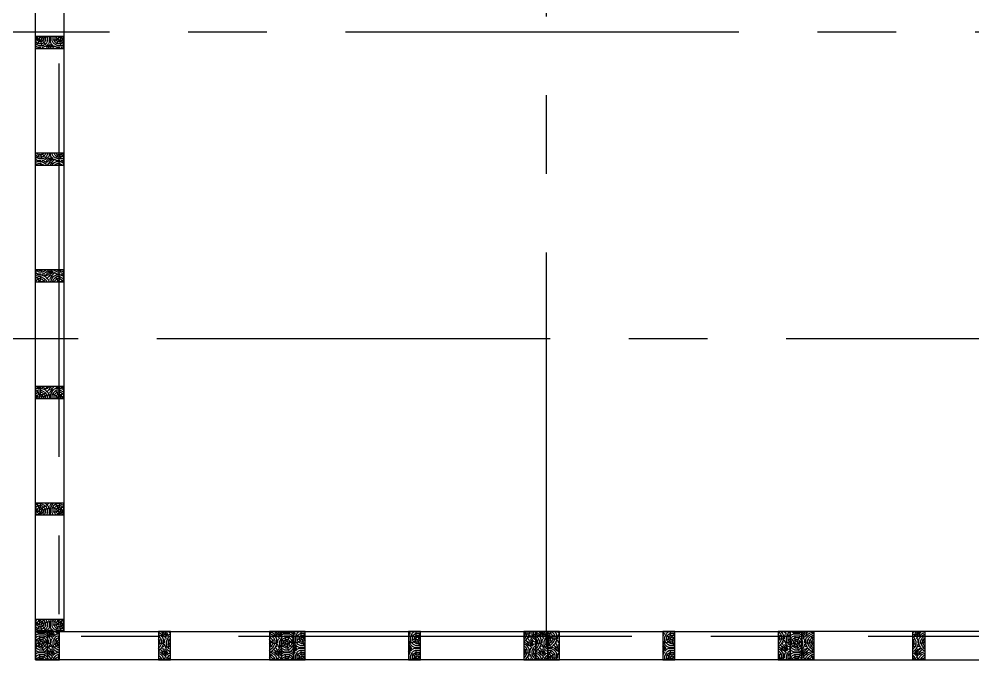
# Model space of a CAD drawing. Header units: millimetres. Extents: x 9607.2 to 9622, y 2418.8 to 2429.8.
# Drawn here: x 9609.381 to 9612.411, y 2421.033 to 2423.134 of the extents above; entities that cross this region are included whole.
import ezdxf

# ---------------------------------------------------------------- set-up
doc = ezdxf.new("R2010")
doc.units = ezdxf.units.MM
doc.linetypes.add('CENTER', pattern=[2, 1.25, -0.25, 0.25, -0.25])
doc.layers.add('EJES', color=2, linetype='CENTER')
doc.layers.add('PANELES PARED', color=2, linetype='Continuous')
pattern_1 = [(0, (-22.00928, -3.70619), (0.06, 0.06), [0.018, -0.042]), (0, (-22.00928, -3.70319), (0.06, 0.06), [0.018, -0.042]), (0, (-22.00628, -3.69719), (0.06, 0.06), [0.012, -0.048]), (0, (-22.00328, -3.69119), (0.06, 0.06), [0.009, -0.051]), (0, (-22.00328, -3.68519), (0.06, 0.06), [0.006, -0.054]), (0, (-22.01828, -3.67919), (0.06, 0.06), [0.003, -0.015, 0.003, -0.039]), (0, (-22.00928, -3.67619), (0.06, 0.06), [0.003, -0.024, 0.009, -0.024]), (0, (-21.99728, -3.67319), (0.06, 0.06), [0.003, -0.003, 0.003, -0.051]), (0, (-22.00028, -3.67019), (0.06, 0.06), [0.003, -0.057]), (0, (-22.00328, -3.66419), (0.06, 0.06), [0.009, -0.051]), (0, (-22.00328, -3.65819), (0.06, 0.06), [0.012, -0.048]), (0, (-22.00628, -3.65219), (0.06, 0.06), [0.015, -0.018, 0.003, -0.024]), (90, (-22.03028, -3.68819), (-0.06, 0.06), [0.003, -0.006, 0.015, -0.036]), (90, (-22.02728, -3.68219), (-0.06, 0.06), [0.003, -0.003, 0.009, -0.045]), (90, (-22.02428, -3.65819), (-0.06, 0.06), [0.006, -0.054]), (90, (-22.02128, -3.68219), (-0.06, 0.06), [0.012, -0.018, 0.003, -0.027]), (90, (-22.01828, -3.64919), (-0.06, 0.06), [0.003, -0.057]), (90, (-22.01528, -3.67919), (-0.06, 0.06), [0.009, -0.051]), (90, (-22.00928, -3.67619), (-0.06, 0.06), [0.006, -0.054]), (90, (-22.00328, -3.67619), (-0.06, 0.06), [0.003, -0.009, 0.009, -0.039]), (90, (-22.00028, -3.67319), (-0.06, 0.06), [0.003, -0.057]), (90, (-21.99728, -3.68519), (-0.06, 0.06), [0.0084, -0.0516]), (90, (-21.99428, -3.69719), (-0.06, 0.06), [0.006, -0.054]), (90, (-21.98828, -3.67319), (-0.06, 0.06), [0.003, -0.057]), (90, (-21.98228, -3.67619), (-0.06, 0.06), [0.009, -0.051]), (90, (-21.97628, -3.67619), (-0.06, 0.06), [0.009, -0.051]), (45, (-21.98528, -3.70019), (7e-18, 0.06), [0.0042426, -0.0042426, 0.0042426, -0.07212501372]), (45, (-21.99728, -3.68519), (7e-18, 0.06), [0.0084852, -0.07636761372]), (45, (-22.02128, -3.65519), (7e-18, 0.06), [0.0084852, -0.07636761372]), (45, (-22.00928, -3.67019), (7e-18, 0.06), [0.0084852, -0.07636761372]), (45, (-22.00628, -3.68219), (7e-18, 0.06), [0.0084852, -0.07636761372]), (45, (-21.98828, -3.69419), (7e-18, 0.06), [0.0084852, -0.07636761372]), (45, (-21.99428, -3.69119), (7e-18, 0.06), [0.01272792, -0.07212489372]), (45, (-22.01228, -3.66419), (7e-18, 0.06), [0.0042426, -0.08061021372]), (45, (-22.01528, -3.65819), (7e-18, 0.06), [0.0042426, -0.08061021372]), (45, (-21.99128, -3.65819), (7e-18, 0.06), [0.0042426, -0.08061021372]), (45, (-22.01528, -3.68819), (7e-18, 0.06), [0.0042426, -0.08061021372]), (45, (-21.98228, -3.66719), (7e-18, 0.06), [0.0042426, -0.08061021372]), (45, (-22.00328, -3.67319), (7e-18, 0.06), [0.0042426, -0.08061021372]), (45, (-21.99728, -3.66719), (7e-18, 0.06), [0.0042426, -0.08061021372]), (135, (-22.00028, -3.67919), (-0.06, 7e-18), [0.0042426, -0.0042426, 0.01272792, -0.06363969372]), (135, (-21.99128, -3.67919), (-0.06, 7e-18), [0.0042426, -0.08061021372]), (135, (-21.99128, -3.70019), (-0.06, 7e-18), [0.0042426, -0.08061021372]), (135, (-22.00328, -3.68519), (-0.06, 7e-18), [0.0042426, -0.08061021372]), (135, (-21.99428, -3.67319), (-0.06, 7e-18), [0.0042426, -0.08061021372]), (135, (-22.00928, -3.68819), (-0.06, 7e-18), [0.0042426, -0.08061021372]), (135, (-21.98528, -3.68819), (-0.06, 7e-18), [0.0042426, -0.08061021372]), (135, (-22.02728, -3.70619), (-0.06, 7e-18), [0.0042426, -0.08061021372]), (135, (-22.02428, -3.70319), (-0.06, 7e-18), [0.0084852, -0.07636761372]), (135, (-22.02128, -3.70019), (-0.06, 7e-18), [0.0084852, -0.07636761372]), (135, (-22.01528, -3.70019), (-0.06, 7e-18), [0.0084852, -0.07636761372]), (135, (-22.01228, -3.69419), (-0.06, 7e-18), [0.0084852, -0.07636761372]), (135, (-21.98828, -3.67019), (-0.06, 7e-18), [0.0084852, -0.07636761372]), (135, (-21.97628, -3.70019), (-0.06, 7e-18), [0.0084852, -0.07636761372]), (135, (-21.97328, -3.65219), (-0.06, 7e-18), [0.0084852, -0.07636761372]), (135, (-21.97328, -3.65819), (-0.06, 7e-18), [0.0084852, -0.07636761372]), (135, (-21.97928, -3.66119), (-0.06, 7e-18), [0.0084852, -0.07636761372]), (135, (-22.02128, -3.66119), (-0.06, 7e-18), [0.01272792, -0.07212489372]), (135, (-21.98228, -3.66719), (-0.06, 7e-18), [0.01272792, -0.07212489372]), (26.5650512, (-22.015278, -3.649188), (0.06, 2.4e-11), [0.006708, -0.12745607862]), (26.5650512, (-22.015278, -3.679188), (0.06, 2.4e-11), [0.006708, -0.12745607862]), (26.5650512, (-22.009278, -3.661188), (0.06, 2.4e-11), [0.006708, -0.12745607862]), (26.5650512, (-21.991278, -3.703188), (0.06, 2.4e-11), [0.006708, -0.12745607862]), (26.5650512, (-21.994278, -3.697188), (0.06, 2.4e-11), [0.006708, -0.12745607862]), (26.5650512, (-22.012278, -3.685188), (0.06, 2.4e-11), [0.006708, -0.12745607862]), (26.5650512, (-22.012278, -3.655188), (0.06, 2.4e-11), [0.006708, -0.12745607862]), (26.5650512, (-21.994278, -3.673188), (0.06, 2.4e-11), [0.013416, -0.12074807862]), (63.43494882, (-21.994278, -3.664188), (3e-12, 0.06), [0.006708, -0.12745607862]), (63.43494882, (-21.985278, -3.682188), (3e-12, 0.06), [0.006708, -0.12745607862]), (63.43494882, (-22.015278, -3.670188), (3e-12, 0.06), [0.006708, -0.12745607862]), (63.43494882, (-22.027278, -3.667188), (3e-12, 0.06), [0.006708, -0.12745607862]), (63.43494882, (-21.991278, -3.679188), (3e-12, 0.06), [0.006708, -0.12745607862]), (63.43494882, (-21.997278, -3.679188), (3e-12, 0.06), [0.006708, -0.12745607862]), (63.43494882, (-22.021278, -3.670188), (3e-12, 0.06), [0.013416, -0.12074807862]), (63.43494882, (-21.976278, -3.691188), (3e-12, 0.06), [0.013416, -0.12074807862]), (63.43494882, (-21.982278, -3.688188), (3e-12, 0.06), [0.013416, -0.12074807862]), (116.5650512, (-22.030278, -3.697188), (-2.4e-11, 0.06), [0.006708, -0.12745607862]), (116.5650512, (-22.030278, -3.664188), (-2.4e-11, 0.06), [0.006708, -0.12745607862]), (116.5650512, (-22.018278, -3.706188), (-2.4e-11, 0.06), [0.006708, -0.12745607862]), (116.5650512, (-22.024278, -3.652188), (-2.4e-11, 0.06), [0.006708, -0.12745607862]), (116.5650512, (-22.018278, -3.688188), (-2.4e-11, 0.06), [0.006708, -0.12745607862]), (116.5650512, (-22.006278, -3.682188), (-2.4e-11, 0.06), [0.006708, -0.12745607862]), (116.5650512, (-22.000278, -3.670188), (-2.4e-11, 0.06), [0.006708, -0.12745607862]), (116.5650512, (-22.027278, -3.694188), (1.927e-08, 0.06000000965), [0.006708, -0.12745607862]), (116.5650512, (-22.012278, -3.685188), (-2.4e-11, 0.06), [0.006708, -0.12745607862]), (116.5650512, (-21.994278, -3.691188), (-2.4e-11, 0.06), [0.006708, -0.12745607862]), (116.5650512, (-21.988278, -3.685188), (-2.4e-11, 0.06), [0.006708, -0.12745607862]), (116.5650512, (-21.976278, -3.667188), (-2.4e-11, 0.06), [0.006708, -0.12745607862]), (116.5650512, (-22.021278, -3.649188), (-2.4e-11, 0.06), [0.006708, -0.12745607862]), (116.5650512, (-22.030278, -3.652188), (-2.4e-11, 0.06), [0.013416, -0.12074807862]), (116.5650512, (-22.021278, -3.694188), (-2.4e-11, 0.06), [0.013416, -0.12074807862]), (153.43494882, (-22.030278, -3.703188), (-0.06, 3e-12), [0.006708, -0.12745607862]), (153.43494882, (-21.979278, -3.706188), (-0.06, 3e-12), [0.006708, -0.12745607862]), (153.43494882, (-21.982278, -3.676188), (-0.06, 3e-12), [0.006708, -0.12745607862]), (153.43494882, (-22.006278, -3.697188), (-0.06, 3e-12), [0.006708, -0.12745607862]), (153.43494882, (-22.009278, -3.703188), (-0.06, 3e-12), [0.006708, -0.12745607862]), (153.43494882, (-22.003278, -3.691188), (-0.06, 3e-12), [0.006708, -0.12745607862]), (153.43494882, (-21.985278, -3.655188), (-0.06, 3e-12), [0.006708, -0.12745607862]), (153.43494882, (-21.979278, -3.652188), (-0.06, 3e-12), [0.013416, -0.12074807862])]

# ---------------------------------------------------------------- blocks, each defined once
blk = doc.blocks.new('PZ01')
at = {"layer": 'PANELES PARED'}
h = blk.add_hatch(dxfattribs=at)
h.set_pattern_fill('LOGEND', color=250, scale=0.06, pattern_type=2)
h.set_pattern_definition([(0, (0.021, 0), (0.06, 0.06), [0.018, -0.042]), (0, (0.021, 0.003), (0.06, 0.06), [0.018, -0.042]), (0, (0.024, 0.009), (0.06, 0.06), [0.012, -0.048]), (0, (0.027, 0.015), (0.06, 0.06), [0.009, -0.051]), (0, (0.027, 0.021), (0.06, 0.06), [0.006, -0.054]), (0, (0.012, 0.027), (0.06, 0.06), [0.003, -0.015, 0.003, -0.039]), (0, (0.021, 0.03), (0.06, 0.06), [0.003, -0.024, 0.009, -0.024]), (0, (0.033, 0.033), (0.06, 0.06), [0.003, -0.003, 0.003, -0.051]), (0, (0.03, 0.036), (0.06, 0.06), [0.003, -0.057]), (0, (0.027, 0.042), (0.06, 0.06), [0.009, -0.051]), (0, (0.027, 0.048), (0.06, 0.06), [0.012, -0.048]), (0, (0.024, 0.054), (0.06, 0.06), [0.015, -0.018, 0.003, -0.024]), (90, (0, 0.018), (-0.06, 0.06), [0.003, -0.006, 0.015, -0.036]), (90, (0.003, 0.024), (-0.06, 0.06), [0.003, -0.003, 0.009, -0.045]), (90, (0.006, 0.048), (-0.06, 0.06), [0.006, -0.054]), (90, (0.009, 0.024), (-0.06, 0.06), [0.012, -0.018, 0.003, -0.027]), (90, (0.012, 0.057), (-0.06, 0.06), [0.003, -0.057]), (90, (0.015, 0.027), (-0.06, 0.06), [0.009, -0.051]), (90, (0.021, 0.03), (-0.06, 0.06), [0.006, -0.054]), (90, (0.027, 0.03), (-0.06, 0.06), [0.003, -0.009, 0.009, -0.039]), (90, (0.03, 0.033), (-0.06, 0.06), [0.003, -0.057]), (90, (0.033, 0.021), (-0.06, 0.06), [0.0084, -0.0516]), (90, (0.036, 0.009), (-0.06, 0.06), [0.006, -0.054]), (90, (0.042, 0.033), (-0.06, 0.06), [0.003, -0.057]), (90, (0.048, 0.03), (-0.06, 0.06), [0.009, -0.051]), (90, (0.054, 0.03), (-0.06, 0.06), [0.009, -0.051]), (45, (0.045, 0.006), (7e-18, 0.06), [0.0042426, -0.0042426, 0.0042426, -0.07212501372]), (45, (0.033, 0.021), (7e-18, 0.06), [0.0084852, -0.0763676137]), (45, (0.009, 0.051), (7e-18, 0.06), [0.0084852, -0.0763676137]), (45, (0.021, 0.036), (7e-18, 0.06), [0.0084852, -0.0763676137]), (45, (0.024, 0.024), (7e-18, 0.06), [0.0084852, -0.0763676137]), (45, (0.042, 0.012), (7e-18, 0.06), [0.0084852, -0.0763676137]), (45, (0.036, 0.015), (7e-18, 0.06), [0.01272792, -0.0721248937]), (45, (0.018, 0.042), (7e-18, 0.06), [0.0042426, -0.0806102137]), (45, (0.015, 0.048), (7e-18, 0.06), [0.0042426, -0.0806102137]), (45, (0.039, 0.048), (7e-18, 0.06), [0.0042426, -0.0806102137]), (45, (0.015, 0.018), (7e-18, 0.06), [0.0042426, -0.0806102137]), (45, (0.048, 0.039), (7e-18, 0.06), [0.0042426, -0.0806102137]), (45, (0.027, 0.033), (7e-18, 0.06), [0.0042426, -0.0806102137]), (45, (0.033, 0.039), (7e-18, 0.06), [0.0042426, -0.0806102137]), (135, (0.03, 0.027), (-0.06, 7e-18), [0.0042426, -0.0042426, 0.01272792, -0.06363969372]), (135, (0.039, 0.027), (-0.06, 7e-18), [0.0042426, -0.0806102137]), (135, (0.039, 0.006), (-0.06, 7e-18), [0.0042426, -0.0806102137]), (135, (0.027, 0.021), (-0.06, 7e-18), [0.0042426, -0.0806102137]), (135, (0.036, 0.033), (-0.06, 7e-18), [0.0042426, -0.0806102137]), (135, (0.021, 0.018), (-0.06, 7e-18), [0.0042426, -0.0806102137]), (135, (0.045, 0.018), (-0.06, 7e-18), [0.0042426, -0.0806102137]), (135, (0.003, 0), (-0.06, 7e-18), [0.0042426, -0.0806102137]), (135, (0.006, 0.003), (-0.06, 7e-18), [0.0084852, -0.0763676137]), (135, (0.009, 0.006), (-0.06, 7e-18), [0.0084852, -0.0763676137]), (135, (0.015, 0.006), (-0.06, 7e-18), [0.0084852, -0.0763676137]), (135, (0.018, 0.012), (-0.06, 7e-18), [0.0084852, -0.0763676137]), (135, (0.042, 0.036), (-0.06, 7e-18), [0.0084852, -0.0763676137]), (135, (0.054, 0.006), (-0.06, 7e-18), [0.0084852, -0.0763676137]), (135, (0.057, 0.054), (-0.06, 7e-18), [0.0084852, -0.0763676137]), (135, (0.057, 0.048), (-0.06, 7e-18), [0.0084852, -0.0763676137]), (135, (0.051, 0.045), (-0.06, 7e-18), [0.0084852, -0.0763676137]), (135, (0.009, 0.045), (-0.06, 7e-18), [0.01272792, -0.0721248937]), (135, (0.048, 0.039), (-0.06, 7e-18), [0.01272792, -0.0721248937]), (26.5650512, (0.015, 0.057), (0.06, 2e-11), [0.006708, -0.1274560786]), (26.5650512, (0.015, 0.027), (0.06, 2e-11), [0.006708, -0.1274560786]), (26.5650512, (0.021, 0.045), (0.06, 2e-11), [0.006708, -0.1274560786]), (26.5650512, (0.039, 0.003), (0.06, 2e-11), [0.006708, -0.1274560786]), (26.5650512, (0.036, 0.009), (0.06, 2e-11), [0.006708, -0.1274560786]), (26.5650512, (0.018, 0.021), (0.06, 2e-11), [0.006708, -0.1274560786]), (26.5650512, (0.018, 0.051), (0.06, 2e-11), [0.006708, -0.1274560786]), (26.5650512, (0.036, 0.033), (0.06, 2e-11), [0.013416, -0.1207480786]), (63.4349488, (0.036, 0.042), (3e-12, 0.06), [0.006708, -0.1274560786]), (63.4349488, (0.045, 0.024), (3e-12, 0.06), [0.006708, -0.1274560786]), (63.4349488, (0.015, 0.036), (3e-12, 0.06), [0.006708, -0.1274560786]), (63.4349488, (0.003, 0.039), (3e-12, 0.06), [0.006708, -0.1274560786]), (63.4349488, (0.039, 0.027), (3e-12, 0.06), [0.006708, -0.1274560786]), (63.4349488, (0.033, 0.027), (3e-12, 0.06), [0.006708, -0.1274560786]), (63.4349488, (0.009, 0.036), (3e-12, 0.06), [0.013416, -0.1207480786]), (63.4349488, (0.054, 0.015), (3e-12, 0.06), [0.013416, -0.1207480786]), (63.4349488, (0.048, 0.018), (3e-12, 0.06), [0.013416, -0.1207480786]), (116.5650512, (0, 0.009), (-2e-11, 0.06), [0.006708, -0.1274560786]), (116.5650512, (0, 0.042), (-2e-11, 0.06), [0.006708, -0.1274560786]), (116.5650512, (0.012, 0), (-2e-11, 0.06), [0.006708, -0.1274560786]), (116.5650512, (0.006, 0.054), (-2e-11, 0.06), [0.006708, -0.1274560786]), (116.5650512, (0.012, 0.018), (-2e-11, 0.06), [0.006708, -0.1274560786]), (116.5650512, (0.024, 0.024), (-2e-11, 0.06), [0.006708, -0.1274560786]), (116.5650512, (0.03, 0.036), (-2e-11, 0.06), [0.006708, -0.1274560786]), (116.5650512, (0.003, 0.012), (1.927e-08, 0.06000000965), [0.006708, -0.1274560786]), (116.5650512, (0.018, 0.021), (-2e-11, 0.06), [0.006708, -0.1274560786]), (116.5650512, (0.036, 0.015), (-2e-11, 0.06), [0.006708, -0.1274560786]), (116.5650512, (0.042, 0.021), (-2e-11, 0.06), [0.006708, -0.1274560786]), (116.5650512, (0.054, 0.039), (-2e-11, 0.06), [0.006708, -0.1274560786]), (116.5650512, (0.009, 0.057), (-2e-11, 0.06), [0.006708, -0.1274560786]), (116.5650512, (0, 0.054), (-2e-11, 0.06), [0.013416, -0.1207480786]), (116.5650512, (0.009, 0.012), (-2e-11, 0.06), [0.013416, -0.1207480786]), (153.4349488, (0, 0.003), (-0.06, 3e-12), [0.006708, -0.1274560786]), (153.4349488, (0.051, 0), (-0.06, 3e-12), [0.006708, -0.1274560786]), (153.4349488, (0.048, 0.03), (-0.06, 3e-12), [0.006708, -0.1274560786]), (153.4349488, (0.024, 0.009), (-0.06, 3e-12), [0.006708, -0.1274560786]), (153.4349488, (0.021, 0.003), (-0.06, 3e-12), [0.006708, -0.1274560786]), (153.4349488, (0.027, 0.015), (-0.06, 3e-12), [0.006708, -0.1274560786]), (153.4349488, (0.045, 0.051), (-0.06, 3e-12), [0.006708, -0.1274560786]), (153.4349488, (0.051, 0.054), (-0.06, 3e-12), [0.013416, -0.1207480786])])
h.paths.add_polyline_path([(6623.2407, 1234.1174), (6623.2027, 1234.1174), (6623.2027, 1234.0274), (6623.2407, 1234.0274)])
blk.add_lwpolyline([(6623.2027, 1234.0274), (6623.2407, 1234.0274), (6623.2407, 1234.1174), (6623.2027, 1234.1174)], close=True, dxfattribs=at)
blk = doc.blocks.new('PL03')
at = {"layer": 'PANELES PARED'}
blk.add_lwpolyline([(9609.4331, 2423.449), (9609.5231, 2423.449), (9609.5231, 2421.187), (9609.4331, 2421.187)], close=True, dxfattribs=at)
at = {"layer": 'PANELES PARED', "rotation": 90}
for p in [(10843.5505, -4199.7917), (10843.5505, -4200.1624), (10843.5505, -4200.5331), (10843.5505, -4200.9037), (10843.5505, -4201.2744), (10843.5505, -4201.6451), (10843.5505, -4202.0157)]:
    blk.add_blockref('PZ01', p, dxfattribs=at)
blk = doc.blocks.new('PL04')
at = {"layer": 'PANELES PARED'}
blk.add_lwpolyline([(9609.4331, 2421.187), (9610.2142, 2421.187), (9610.2142, 2421.097), (9609.4331, 2421.097)], close=True, dxfattribs=at)
for p in [(2986.2304, 1187.0695), (2986.2684, 1187.0695), (2986.6209, 1187.0695), (2986.9735, 1187.0695)]:
    blk.add_blockref('PZ01', p, dxfattribs=at)
blk = doc.blocks.new('PL05')
at = {"layer": 'PANELES PARED'}
h = blk.add_hatch(dxfattribs=at)
h.set_pattern_fill('LOGEND', color=250, scale=0.06, pattern_type=2)
h.set_pattern_definition(pattern_1)
h.paths.add_polyline_path([(9610.2902, 2421.187), (9610.2522, 2421.187), (9610.2522, 2421.097), (9610.2902, 2421.097)])
h = blk.add_hatch(dxfattribs=at)
h.set_pattern_fill('LOGEND', color=250, scale=0.06, pattern_type=2)
h.set_pattern_definition([(0, (-21.64328, -3.70619), (0.06, 0.06), [0.018, -0.042]), (0, (-21.64328, -3.70319), (0.06, 0.06), [0.018, -0.042]), (0, (-21.64028, -3.69719), (0.06, 0.06), [0.012, -0.048]), (0, (-21.63728, -3.69119), (0.06, 0.06), [0.009, -0.051]), (0, (-21.63728, -3.68519), (0.06, 0.06), [0.006, -0.054]), (0, (-21.65228, -3.67919), (0.06, 0.06), [0.003, -0.015, 0.003, -0.039]), (0, (-21.64328, -3.67619), (0.06, 0.06), [0.003, -0.024, 0.009, -0.024]), (0, (-21.63128, -3.67319), (0.06, 0.06), [0.003, -0.003, 0.003, -0.051]), (0, (-21.63428, -3.67019), (0.06, 0.06), [0.003, -0.057]), (0, (-21.63728, -3.66419), (0.06, 0.06), [0.009, -0.051]), (0, (-21.63728, -3.65819), (0.06, 0.06), [0.012, -0.048]), (0, (-21.64028, -3.65219), (0.06, 0.06), [0.015, -0.018, 0.003, -0.024]), (90, (-21.66428, -3.68819), (-0.06, 0.06), [0.003, -0.006, 0.015, -0.036]), (90, (-21.66128, -3.68219), (-0.06, 0.06), [0.003, -0.003, 0.009, -0.045]), (90, (-21.65828, -3.65819), (-0.06, 0.06), [0.006, -0.054]), (90, (-21.65528, -3.68219), (-0.06, 0.06), [0.012, -0.018, 0.003, -0.027]), (90, (-21.65228, -3.64919), (-0.06, 0.06), [0.003, -0.057]), (90, (-21.64928, -3.67919), (-0.06, 0.06), [0.009, -0.051]), (90, (-21.64328, -3.67619), (-0.06, 0.06), [0.006, -0.054]), (90, (-21.63728, -3.67619), (-0.06, 0.06), [0.003, -0.009, 0.009, -0.039]), (90, (-21.63428, -3.67319), (-0.06, 0.06), [0.003, -0.057]), (90, (-21.63128, -3.68519), (-0.06, 0.06), [0.0084, -0.0516]), (90, (-21.62828, -3.69719), (-0.06, 0.06), [0.006, -0.054]), (90, (-21.62228, -3.67319), (-0.06, 0.06), [0.003, -0.057]), (90, (-21.61628, -3.67619), (-0.06, 0.06), [0.009, -0.051]), (90, (-21.61028, -3.67619), (-0.06, 0.06), [0.009, -0.051]), (45, (-21.61928, -3.70019), (7e-18, 0.06), [0.0042426, -0.0042426, 0.0042426, -0.07212501372]), (45, (-21.63128, -3.68519), (7e-18, 0.06), [0.0084852, -0.07636761372]), (45, (-21.65528, -3.65519), (7e-18, 0.06), [0.0084852, -0.07636761372]), (45, (-21.64328, -3.67019), (7e-18, 0.06), [0.0084852, -0.07636761372]), (45, (-21.64028, -3.68219), (7e-18, 0.06), [0.0084852, -0.07636761372]), (45, (-21.62228, -3.69419), (7e-18, 0.06), [0.0084852, -0.07636761372]), (45, (-21.62828, -3.69119), (7e-18, 0.06), [0.01272792, -0.07212489372]), (45, (-21.64628, -3.66419), (7e-18, 0.06), [0.0042426, -0.08061021372]), (45, (-21.64928, -3.65819), (7e-18, 0.06), [0.0042426, -0.08061021372]), (45, (-21.62528, -3.65819), (7e-18, 0.06), [0.0042426, -0.08061021372]), (45, (-21.64928, -3.68819), (7e-18, 0.06), [0.0042426, -0.08061021372]), (45, (-21.61628, -3.66719), (7e-18, 0.06), [0.0042426, -0.08061021372]), (45, (-21.63728, -3.67319), (7e-18, 0.06), [0.0042426, -0.08061021372]), (45, (-21.63128, -3.66719), (7e-18, 0.06), [0.0042426, -0.08061021372]), (135, (-21.63428, -3.67919), (-0.06, 7e-18), [0.0042426, -0.0042426, 0.01272792, -0.06363969372]), (135, (-21.62528, -3.67919), (-0.06, 7e-18), [0.0042426, -0.08061021372]), (135, (-21.62528, -3.70019), (-0.06, 7e-18), [0.0042426, -0.08061021372]), (135, (-21.63728, -3.68519), (-0.06, 7e-18), [0.0042426, -0.08061021372]), (135, (-21.62828, -3.67319), (-0.06, 7e-18), [0.0042426, -0.08061021372]), (135, (-21.64328, -3.68819), (-0.06, 7e-18), [0.0042426, -0.08061021372]), (135, (-21.61928, -3.68819), (-0.06, 7e-18), [0.0042426, -0.08061021372]), (135, (-21.66128, -3.70619), (-0.06, 7e-18), [0.0042426, -0.08061021372]), (135, (-21.65828, -3.70319), (-0.06, 7e-18), [0.0084852, -0.07636761372]), (135, (-21.65528, -3.70019), (-0.06, 7e-18), [0.0084852, -0.07636761372]), (135, (-21.64928, -3.70019), (-0.06, 7e-18), [0.0084852, -0.07636761372]), (135, (-21.64628, -3.69419), (-0.06, 7e-18), [0.0084852, -0.07636761372]), (135, (-21.62228, -3.67019), (-0.06, 7e-18), [0.0084852, -0.07636761372]), (135, (-21.61028, -3.70019), (-0.06, 7e-18), [0.0084852, -0.07636761372]), (135, (-21.60728, -3.65219), (-0.06, 7e-18), [0.0084852, -0.07636761372]), (135, (-21.60728, -3.65819), (-0.06, 7e-18), [0.0084852, -0.07636761372]), (135, (-21.61328, -3.66119), (-0.06, 7e-18), [0.0084852, -0.07636761372]), (135, (-21.65528, -3.66119), (-0.06, 7e-18), [0.01272792, -0.07212489372]), (135, (-21.61628, -3.66719), (-0.06, 7e-18), [0.01272792, -0.07212489372]), (26.5650512, (-21.649278, -3.649188), (0.06, 2.4e-11), [0.006708, -0.12745607862]), (26.5650512, (-21.649278, -3.679188), (0.06, 2.4e-11), [0.006708, -0.12745607862]), (26.5650512, (-21.643278, -3.661188), (0.06, 2.4e-11), [0.006708, -0.12745607862]), (26.5650512, (-21.625278, -3.703188), (0.06, 2.4e-11), [0.006708, -0.12745607862]), (26.5650512, (-21.628278, -3.697188), (0.06, 2.4e-11), [0.006708, -0.12745607862]), (26.5650512, (-21.646278, -3.685188), (0.06, 2.4e-11), [0.006708, -0.12745607862]), (26.5650512, (-21.646278, -3.655188), (0.06, 2.4e-11), [0.006708, -0.12745607862]), (26.5650512, (-21.628278, -3.673188), (0.06, 2.4e-11), [0.013416, -0.12074807862]), (63.43494882, (-21.628278, -3.664188), (3e-12, 0.06), [0.006708, -0.12745607862]), (63.43494882, (-21.619278, -3.682188), (3e-12, 0.06), [0.006708, -0.12745607862]), (63.43494882, (-21.649278, -3.670188), (3e-12, 0.06), [0.006708, -0.12745607862]), (63.43494882, (-21.661278, -3.667188), (3e-12, 0.06), [0.006708, -0.12745607862]), (63.43494882, (-21.625278, -3.679188), (3e-12, 0.06), [0.006708, -0.12745607862]), (63.43494882, (-21.631278, -3.679188), (3e-12, 0.06), [0.006708, -0.12745607862]), (63.43494882, (-21.655278, -3.670188), (3e-12, 0.06), [0.013416, -0.12074807862]), (63.43494882, (-21.610278, -3.691188), (3e-12, 0.06), [0.013416, -0.12074807862]), (63.43494882, (-21.616278, -3.688188), (3e-12, 0.06), [0.013416, -0.12074807862]), (116.5650512, (-21.664278, -3.697188), (-2.4e-11, 0.06), [0.006708, -0.12745607862]), (116.5650512, (-21.664278, -3.664188), (-2.4e-11, 0.06), [0.006708, -0.12745607862]), (116.5650512, (-21.652278, -3.706188), (-2.4e-11, 0.06), [0.006708, -0.12745607862]), (116.5650512, (-21.658278, -3.652188), (-2.4e-11, 0.06), [0.006708, -0.12745607862]), (116.5650512, (-21.652278, -3.688188), (-2.4e-11, 0.06), [0.006708, -0.12745607862]), (116.5650512, (-21.640278, -3.682188), (-2.4e-11, 0.06), [0.006708, -0.12745607862]), (116.5650512, (-21.634278, -3.670188), (-2.4e-11, 0.06), [0.006708, -0.12745607862]), (116.5650512, (-21.661278, -3.694188), (1.927e-08, 0.06000000965), [0.006708, -0.12745607862]), (116.5650512, (-21.646278, -3.685188), (-2.4e-11, 0.06), [0.006708, -0.12745607862]), (116.5650512, (-21.628278, -3.691188), (-2.4e-11, 0.06), [0.006708, -0.12745607862]), (116.5650512, (-21.622278, -3.685188), (-2.4e-11, 0.06), [0.006708, -0.12745607862]), (116.5650512, (-21.610278, -3.667188), (-2.4e-11, 0.06), [0.006708, -0.12745607862]), (116.5650512, (-21.655278, -3.649188), (-2.4e-11, 0.06), [0.006708, -0.12745607862]), (116.5650512, (-21.664278, -3.652188), (-2.4e-11, 0.06), [0.013416, -0.12074807862]), (116.5650512, (-21.655278, -3.694188), (-2.4e-11, 0.06), [0.013416, -0.12074807862]), (153.43494882, (-21.664278, -3.703188), (-0.06, 3e-12), [0.006708, -0.12745607862]), (153.43494882, (-21.613278, -3.706188), (-0.06, 3e-12), [0.006708, -0.12745607862]), (153.43494882, (-21.616278, -3.676188), (-0.06, 3e-12), [0.006708, -0.12745607862]), (153.43494882, (-21.640278, -3.697188), (-0.06, 3e-12), [0.006708, -0.12745607862]), (153.43494882, (-21.643278, -3.703188), (-0.06, 3e-12), [0.006708, -0.12745607862]), (153.43494882, (-21.637278, -3.691188), (-0.06, 3e-12), [0.006708, -0.12745607862]), (153.43494882, (-21.619278, -3.655188), (-0.06, 3e-12), [0.006708, -0.12745607862]), (153.43494882, (-21.613278, -3.652188), (-0.06, 3e-12), [0.013416, -0.12074807862])])
h.paths.add_polyline_path([(9610.6562, 2421.187), (9610.6182, 2421.187), (9610.6182, 2421.097), (9610.6562, 2421.097)])
h = blk.add_hatch(dxfattribs=at)
h.set_pattern_fill('LOGEND', color=250, scale=0.06, pattern_type=2)
h.set_pattern_definition([(0, (2987.80249, 1187.06955), (0.06, 0.06), [0.018, -0.042]), (0, (2987.80249, 1187.07255), (0.06, 0.06), [0.018, -0.042]), (0, (2987.80549, 1187.07855), (0.06, 0.06), [0.012, -0.048]), (0, (2987.80849, 1187.08455), (0.06, 0.06), [0.009, -0.051]), (0, (2987.80849, 1187.09055), (0.06, 0.06), [0.006, -0.054]), (0, (2987.79349, 1187.09655), (0.06, 0.06), [0.003, -0.015, 0.003, -0.039]), (0, (2987.80249, 1187.09955), (0.06, 0.06), [0.003, -0.024, 0.009, -0.024]), (0, (2987.81449, 1187.10255), (0.06, 0.06), [0.003, -0.003, 0.003, -0.051]), (0, (2987.81149, 1187.10555), (0.06, 0.06), [0.003, -0.057]), (0, (2987.80849, 1187.11155), (0.06, 0.06), [0.009, -0.051]), (0, (2987.80849, 1187.11755), (0.06, 0.06), [0.012, -0.048]), (0, (2987.80549, 1187.12355), (0.06, 0.06), [0.015, -0.018, 0.003, -0.024]), (90, (2987.78149, 1187.08755), (-0.06, 0.06), [0.003, -0.006, 0.015, -0.036]), (90, (2987.78449, 1187.09355), (-0.06, 0.06), [0.003, -0.003, 0.009, -0.045]), (90, (2987.78749, 1187.11755), (-0.06, 0.06), [0.006, -0.054]), (90, (2987.79049, 1187.09355), (-0.06, 0.06), [0.012, -0.018, 0.003, -0.027]), (90, (2987.79349, 1187.12655), (-0.06, 0.06), [0.003, -0.057]), (90, (2987.79649, 1187.09655), (-0.06, 0.06), [0.009, -0.051]), (90, (2987.80249, 1187.09955), (-0.06, 0.06), [0.006, -0.054]), (90, (2987.80849, 1187.09955), (-0.06, 0.06), [0.003, -0.009, 0.009, -0.039]), (90, (2987.81149, 1187.10255), (-0.06, 0.06), [0.003, -0.057]), (90, (2987.81449, 1187.09055), (-0.06, 0.06), [0.0084, -0.0516]), (90, (2987.81749, 1187.07855), (-0.06, 0.06), [0.006, -0.054]), (90, (2987.82349, 1187.10255), (-0.06, 0.06), [0.003, -0.057]), (90, (2987.82949, 1187.09955), (-0.06, 0.06), [0.009, -0.051]), (90, (2987.83549, 1187.09955), (-0.06, 0.06), [0.009, -0.051]), (45, (2987.82649, 1187.07555), (7e-18, 0.06), [0.0042426, -0.0042426, 0.0042426, -0.07212501372]), (45, (2987.81449, 1187.09055), (7e-18, 0.06), [0.0084852, -0.0763676137]), (45, (2987.79049, 1187.12055), (7e-18, 0.06), [0.0084852, -0.0763676137]), (45, (2987.80249, 1187.10555), (7e-18, 0.06), [0.0084852, -0.0763676137]), (45, (2987.80549, 1187.09355), (7e-18, 0.06), [0.0084852, -0.0763676137]), (45, (2987.82349, 1187.08155), (7e-18, 0.06), [0.0084852, -0.0763676137]), (45, (2987.81749, 1187.08455), (7e-18, 0.06), [0.01272792, -0.0721248937]), (45, (2987.79949, 1187.11155), (7e-18, 0.06), [0.0042426, -0.0806102137]), (45, (2987.79649, 1187.11755), (7e-18, 0.06), [0.0042426, -0.0806102137]), (45, (2987.82049, 1187.11755), (7e-18, 0.06), [0.0042426, -0.0806102137]), (45, (2987.79649, 1187.08755), (7e-18, 0.06), [0.0042426, -0.0806102137]), (45, (2987.82949, 1187.10855), (7e-18, 0.06), [0.0042426, -0.0806102137]), (45, (2987.80849, 1187.10255), (7e-18, 0.06), [0.0042426, -0.0806102137]), (45, (2987.81449, 1187.10855), (7e-18, 0.06), [0.0042426, -0.0806102137]), (135, (2987.81149, 1187.09655), (-0.06, 7e-18), [0.0042426, -0.0042426, 0.01272792, -0.06363969372]), (135, (2987.82049, 1187.09655), (-0.06, 7e-18), [0.0042426, -0.0806102137]), (135, (2987.82049, 1187.07555), (-0.06, 7e-18), [0.0042426, -0.0806102137]), (135, (2987.80849, 1187.09055), (-0.06, 7e-18), [0.0042426, -0.0806102137]), (135, (2987.81749, 1187.10255), (-0.06, 7e-18), [0.0042426, -0.0806102137]), (135, (2987.80249, 1187.08755), (-0.06, 7e-18), [0.0042426, -0.0806102137]), (135, (2987.82649, 1187.08755), (-0.06, 7e-18), [0.0042426, -0.0806102137]), (135, (2987.78449, 1187.06955), (-0.06, 7e-18), [0.0042426, -0.0806102137]), (135, (2987.78749, 1187.07255), (-0.06, 7e-18), [0.0084852, -0.0763676137]), (135, (2987.79049, 1187.07555), (-0.06, 7e-18), [0.0084852, -0.0763676137]), (135, (2987.79649, 1187.07555), (-0.06, 7e-18), [0.0084852, -0.0763676137]), (135, (2987.79949, 1187.08155), (-0.06, 7e-18), [0.0084852, -0.0763676137]), (135, (2987.82349, 1187.10555), (-0.06, 7e-18), [0.0084852, -0.0763676137]), (135, (2987.83549, 1187.07555), (-0.06, 7e-18), [0.0084852, -0.0763676137]), (135, (2987.83849, 1187.12355), (-0.06, 7e-18), [0.0084852, -0.0763676137]), (135, (2987.83849, 1187.11755), (-0.06, 7e-18), [0.0084852, -0.0763676137]), (135, (2987.83249, 1187.11455), (-0.06, 7e-18), [0.0084852, -0.0763676137]), (135, (2987.79049, 1187.11455), (-0.06, 7e-18), [0.01272792, -0.0721248937]), (135, (2987.82949, 1187.10855), (-0.06, 7e-18), [0.01272792, -0.0721248937]), (26.5650512, (2987.79649, 1187.12655), (0.06, 2e-11), [0.006708, -0.1274560786]), (26.5650512, (2987.79649, 1187.09655), (0.06, 2e-11), [0.006708, -0.1274560786]), (26.5650512, (2987.80249, 1187.11455), (0.06, 2e-11), [0.006708, -0.1274560786]), (26.5650512, (2987.82049, 1187.07255), (0.06, 2e-11), [0.006708, -0.1274560786]), (26.5650512, (2987.81749, 1187.07855), (0.06, 2e-11), [0.006708, -0.1274560786]), (26.5650512, (2987.79949, 1187.09055), (0.06, 2e-11), [0.006708, -0.1274560786]), (26.5650512, (2987.79949, 1187.12055), (0.06, 2e-11), [0.006708, -0.1274560786]), (26.5650512, (2987.81749, 1187.10255), (0.06, 2e-11), [0.013416, -0.1207480786]), (63.4349488, (2987.81749, 1187.11155), (3e-12, 0.06), [0.006708, -0.1274560786]), (63.4349488, (2987.82649, 1187.09355), (3e-12, 0.06), [0.006708, -0.1274560786]), (63.4349488, (2987.79649, 1187.10555), (3e-12, 0.06), [0.006708, -0.1274560786]), (63.4349488, (2987.78449, 1187.10855), (3e-12, 0.06), [0.006708, -0.1274560786]), (63.4349488, (2987.82049, 1187.09655), (3e-12, 0.06), [0.006708, -0.1274560786]), (63.4349488, (2987.81449, 1187.09655), (3e-12, 0.06), [0.006708, -0.1274560786]), (63.4349488, (2987.79049, 1187.10555), (3e-12, 0.06), [0.013416, -0.1207480786]), (63.4349488, (2987.83549, 1187.08455), (3e-12, 0.06), [0.013416, -0.1207480786]), (63.4349488, (2987.82949, 1187.08755), (3e-12, 0.06), [0.013416, -0.1207480786]), (116.5650512, (2987.78149, 1187.07855), (-2e-11, 0.06), [0.006708, -0.1274560786]), (116.5650512, (2987.78149, 1187.11155), (-2e-11, 0.06), [0.006708, -0.1274560786]), (116.5650512, (2987.79349, 1187.06955), (-2e-11, 0.06), [0.006708, -0.1274560786]), (116.5650512, (2987.78749, 1187.12355), (-2e-11, 0.06), [0.006708, -0.1274560786]), (116.5650512, (2987.79349, 1187.08755), (-2e-11, 0.06), [0.006708, -0.1274560786]), (116.5650512, (2987.80549, 1187.09355), (-2e-11, 0.06), [0.006708, -0.1274560786]), (116.5650512, (2987.81149, 1187.10555), (-2e-11, 0.06), [0.006708, -0.1274560786]), (116.5650512, (2987.78449, 1187.08155), (1.927e-08, 0.06000000965), [0.006708, -0.1274560786]), (116.5650512, (2987.79949, 1187.09055), (-2e-11, 0.06), [0.006708, -0.1274560786]), (116.5650512, (2987.81749, 1187.08455), (-2e-11, 0.06), [0.006708, -0.1274560786]), (116.5650512, (2987.82349, 1187.09055), (-2e-11, 0.06), [0.006708, -0.1274560786]), (116.5650512, (2987.83549, 1187.10855), (-2e-11, 0.06), [0.006708, -0.1274560786]), (116.5650512, (2987.79049, 1187.12655), (-2e-11, 0.06), [0.006708, -0.1274560786]), (116.5650512, (2987.78149, 1187.12355), (-2e-11, 0.06), [0.013416, -0.1207480786]), (116.5650512, (2987.79049, 1187.08155), (-2e-11, 0.06), [0.013416, -0.1207480786]), (153.4349488, (2987.78149, 1187.07255), (-0.06, 3e-12), [0.006708, -0.1274560786]), (153.4349488, (2987.83249, 1187.06955), (-0.06, 3e-12), [0.006708, -0.1274560786]), (153.4349488, (2987.82949, 1187.09955), (-0.06, 3e-12), [0.006708, -0.1274560786]), (153.4349488, (2987.80549, 1187.07855), (-0.06, 3e-12), [0.006708, -0.1274560786]), (153.4349488, (2987.80249, 1187.07255), (-0.06, 3e-12), [0.006708, -0.1274560786]), (153.4349488, (2987.80849, 1187.08455), (-0.06, 3e-12), [0.006708, -0.1274560786]), (153.4349488, (2987.82649, 1187.12055), (-0.06, 3e-12), [0.006708, -0.1274560786]), (153.4349488, (2987.83249, 1187.12355), (-0.06, 3e-12), [0.013416, -0.1207480786])])
h.paths.add_polyline_path([(9611.0222, 2421.187), (9610.9842, 2421.187), (9610.9842, 2421.097), (9611.0222, 2421.097)])
h = blk.add_hatch(dxfattribs=at)
h.set_pattern_fill('LOGEND', color=250, scale=0.06, pattern_type=2)
h.set_pattern_definition(pattern_1)
h.paths.add_polyline_path([(9611.0982, 2421.187), (9611.0602, 2421.187), (9611.0602, 2421.097), (9611.0982, 2421.097)])
h = blk.add_hatch(dxfattribs=at)
h.set_pattern_fill('LOGEND', color=250, scale=0.06, pattern_type=2)
h.set_pattern_definition([(0, (-20.83528, -3.70619), (0.06, 0.06), [0.018, -0.042]), (0, (-20.83528, -3.70319), (0.06, 0.06), [0.018, -0.042]), (0, (-20.83228, -3.69719), (0.06, 0.06), [0.012, -0.048]), (0, (-20.82928, -3.69119), (0.06, 0.06), [0.009, -0.051]), (0, (-20.82928, -3.68519), (0.06, 0.06), [0.006, -0.054]), (0, (-20.84428, -3.67919), (0.06, 0.06), [0.003, -0.015, 0.003, -0.039]), (0, (-20.83528, -3.67619), (0.06, 0.06), [0.003, -0.024, 0.009, -0.024]), (0, (-20.82328, -3.67319), (0.06, 0.06), [0.003, -0.003, 0.003, -0.051]), (0, (-20.82628, -3.67019), (0.06, 0.06), [0.003, -0.057]), (0, (-20.82928, -3.66419), (0.06, 0.06), [0.009, -0.051]), (0, (-20.82928, -3.65819), (0.06, 0.06), [0.012, -0.048]), (0, (-20.83228, -3.65219), (0.06, 0.06), [0.015, -0.018, 0.003, -0.024]), (90, (-20.85628, -3.68819), (-0.06, 0.06), [0.003, -0.006, 0.015, -0.036]), (90, (-20.85328, -3.68219), (-0.06, 0.06), [0.003, -0.003, 0.009, -0.045]), (90, (-20.85028, -3.65819), (-0.06, 0.06), [0.006, -0.054]), (90, (-20.84728, -3.68219), (-0.06, 0.06), [0.012, -0.018, 0.003, -0.027]), (90, (-20.84428, -3.64919), (-0.06, 0.06), [0.003, -0.057]), (90, (-20.84128, -3.67919), (-0.06, 0.06), [0.009, -0.051]), (90, (-20.83528, -3.67619), (-0.06, 0.06), [0.006, -0.054]), (90, (-20.82928, -3.67619), (-0.06, 0.06), [0.003, -0.009, 0.009, -0.039]), (90, (-20.82628, -3.67319), (-0.06, 0.06), [0.003, -0.057]), (90, (-20.82328, -3.68519), (-0.06, 0.06), [0.0084, -0.0516]), (90, (-20.82028, -3.69719), (-0.06, 0.06), [0.006, -0.054]), (90, (-20.81428, -3.67319), (-0.06, 0.06), [0.003, -0.057]), (90, (-20.80828, -3.67619), (-0.06, 0.06), [0.009, -0.051]), (90, (-20.80228, -3.67619), (-0.06, 0.06), [0.009, -0.051]), (45, (-20.81128, -3.70019), (7e-18, 0.06), [0.0042426, -0.0042426, 0.0042426, -0.07212501372]), (45, (-20.82328, -3.68519), (7e-18, 0.06), [0.0084852, -0.07636761372]), (45, (-20.84728, -3.65519), (7e-18, 0.06), [0.0084852, -0.07636761372]), (45, (-20.83528, -3.67019), (7e-18, 0.06), [0.0084852, -0.07636761372]), (45, (-20.83228, -3.68219), (7e-18, 0.06), [0.0084852, -0.07636761372]), (45, (-20.81428, -3.69419), (7e-18, 0.06), [0.0084852, -0.07636761372]), (45, (-20.82028, -3.69119), (7e-18, 0.06), [0.01272792, -0.07212489372]), (45, (-20.83828, -3.66419), (7e-18, 0.06), [0.0042426, -0.08061021372]), (45, (-20.84128, -3.65819), (7e-18, 0.06), [0.0042426, -0.08061021372]), (45, (-20.81728, -3.65819), (7e-18, 0.06), [0.0042426, -0.08061021372]), (45, (-20.84128, -3.68819), (7e-18, 0.06), [0.0042426, -0.08061021372]), (45, (-20.80828, -3.66719), (7e-18, 0.06), [0.0042426, -0.08061021372]), (45, (-20.82928, -3.67319), (7e-18, 0.06), [0.0042426, -0.08061021372]), (45, (-20.82328, -3.66719), (7e-18, 0.06), [0.0042426, -0.08061021372]), (135, (-20.82628, -3.67919), (-0.06, 7e-18), [0.0042426, -0.0042426, 0.01272792, -0.06363969372]), (135, (-20.81728, -3.67919), (-0.06, 7e-18), [0.0042426, -0.08061021372]), (135, (-20.81728, -3.70019), (-0.06, 7e-18), [0.0042426, -0.08061021372]), (135, (-20.82928, -3.68519), (-0.06, 7e-18), [0.0042426, -0.08061021372]), (135, (-20.82028, -3.67319), (-0.06, 7e-18), [0.0042426, -0.08061021372]), (135, (-20.83528, -3.68819), (-0.06, 7e-18), [0.0042426, -0.08061021372]), (135, (-20.81128, -3.68819), (-0.06, 7e-18), [0.0042426, -0.08061021372]), (135, (-20.85328, -3.70619), (-0.06, 7e-18), [0.0042426, -0.08061021372]), (135, (-20.85028, -3.70319), (-0.06, 7e-18), [0.0084852, -0.07636761372]), (135, (-20.84728, -3.70019), (-0.06, 7e-18), [0.0084852, -0.07636761372]), (135, (-20.84128, -3.70019), (-0.06, 7e-18), [0.0084852, -0.07636761372]), (135, (-20.83828, -3.69419), (-0.06, 7e-18), [0.0084852, -0.07636761372]), (135, (-20.81428, -3.67019), (-0.06, 7e-18), [0.0084852, -0.07636761372]), (135, (-20.80228, -3.70019), (-0.06, 7e-18), [0.0084852, -0.07636761372]), (135, (-20.79928, -3.65219), (-0.06, 7e-18), [0.0084852, -0.07636761372]), (135, (-20.79928, -3.65819), (-0.06, 7e-18), [0.0084852, -0.07636761372]), (135, (-20.80528, -3.66119), (-0.06, 7e-18), [0.0084852, -0.07636761372]), (135, (-20.84728, -3.66119), (-0.06, 7e-18), [0.01272792, -0.07212489372]), (135, (-20.80828, -3.66719), (-0.06, 7e-18), [0.01272792, -0.07212489372]), (26.5650512, (-20.841278, -3.649188), (0.06, 2.4e-11), [0.006708, -0.12745607862]), (26.5650512, (-20.841278, -3.679188), (0.06, 2.4e-11), [0.006708, -0.12745607862]), (26.5650512, (-20.835278, -3.661188), (0.06, 2.4e-11), [0.006708, -0.12745607862]), (26.5650512, (-20.817278, -3.703188), (0.06, 2.4e-11), [0.006708, -0.12745607862]), (26.5650512, (-20.820278, -3.697188), (0.06, 2.4e-11), [0.006708, -0.12745607862]), (26.5650512, (-20.838278, -3.685188), (0.06, 2.4e-11), [0.006708, -0.12745607862]), (26.5650512, (-20.838278, -3.655188), (0.06, 2.4e-11), [0.006708, -0.12745607862]), (26.5650512, (-20.820278, -3.673188), (0.06, 2.4e-11), [0.013416, -0.12074807862]), (63.43494882, (-20.820278, -3.664188), (3e-12, 0.06), [0.006708, -0.12745607862]), (63.43494882, (-20.811278, -3.682188), (3e-12, 0.06), [0.006708, -0.12745607862]), (63.43494882, (-20.841278, -3.670188), (3e-12, 0.06), [0.006708, -0.12745607862]), (63.43494882, (-20.853278, -3.667188), (3e-12, 0.06), [0.006708, -0.12745607862]), (63.43494882, (-20.817278, -3.679188), (3e-12, 0.06), [0.006708, -0.12745607862]), (63.43494882, (-20.823278, -3.679188), (3e-12, 0.06), [0.006708, -0.12745607862]), (63.43494882, (-20.847278, -3.670188), (3e-12, 0.06), [0.013416, -0.12074807862]), (63.43494882, (-20.802278, -3.691188), (3e-12, 0.06), [0.013416, -0.12074807862]), (63.43494882, (-20.808278, -3.688188), (3e-12, 0.06), [0.013416, -0.12074807862]), (116.5650512, (-20.856278, -3.697188), (-2.4e-11, 0.06), [0.006708, -0.12745607862]), (116.5650512, (-20.856278, -3.664188), (-2.4e-11, 0.06), [0.006708, -0.12745607862]), (116.5650512, (-20.844278, -3.706188), (-2.4e-11, 0.06), [0.006708, -0.12745607862]), (116.5650512, (-20.850278, -3.652188), (-2.4e-11, 0.06), [0.006708, -0.12745607862]), (116.5650512, (-20.844278, -3.688188), (-2.4e-11, 0.06), [0.006708, -0.12745607862]), (116.5650512, (-20.832278, -3.682188), (-2.4e-11, 0.06), [0.006708, -0.12745607862]), (116.5650512, (-20.826278, -3.670188), (-2.4e-11, 0.06), [0.006708, -0.12745607862]), (116.5650512, (-20.853278, -3.694188), (1.927e-08, 0.06000000965), [0.006708, -0.12745607862]), (116.5650512, (-20.838278, -3.685188), (-2.4e-11, 0.06), [0.006708, -0.12745607862]), (116.5650512, (-20.820278, -3.691188), (-2.4e-11, 0.06), [0.006708, -0.12745607862]), (116.5650512, (-20.814278, -3.685188), (-2.4e-11, 0.06), [0.006708, -0.12745607862]), (116.5650512, (-20.802278, -3.667188), (-2.4e-11, 0.06), [0.006708, -0.12745607862]), (116.5650512, (-20.847278, -3.649188), (-2.4e-11, 0.06), [0.006708, -0.12745607862]), (116.5650512, (-20.856278, -3.652188), (-2.4e-11, 0.06), [0.013416, -0.12074807862]), (116.5650512, (-20.847278, -3.694188), (-2.4e-11, 0.06), [0.013416, -0.12074807862]), (153.43494882, (-20.856278, -3.703188), (-0.06, 3e-12), [0.006708, -0.12745607862]), (153.43494882, (-20.805278, -3.706188), (-0.06, 3e-12), [0.006708, -0.12745607862]), (153.43494882, (-20.808278, -3.676188), (-0.06, 3e-12), [0.006708, -0.12745607862]), (153.43494882, (-20.832278, -3.697188), (-0.06, 3e-12), [0.006708, -0.12745607862]), (153.43494882, (-20.835278, -3.703188), (-0.06, 3e-12), [0.006708, -0.12745607862]), (153.43494882, (-20.829278, -3.691188), (-0.06, 3e-12), [0.006708, -0.12745607862]), (153.43494882, (-20.811278, -3.655188), (-0.06, 3e-12), [0.006708, -0.12745607862]), (153.43494882, (-20.805278, -3.652188), (-0.06, 3e-12), [0.013416, -0.12074807862])])
h.paths.add_polyline_path([(9611.4642, 2421.187), (9611.4262, 2421.187), (9611.4262, 2421.097), (9611.4642, 2421.097)])
h = blk.add_hatch(dxfattribs=at)
h.set_pattern_fill('LOGEND', color=250, scale=0.06, pattern_type=2)
h.set_pattern_definition(pattern_1)
h.paths.add_polyline_path([(9611.8302, 2421.187), (9611.7922, 2421.187), (9611.7922, 2421.097), (9611.8302, 2421.097)])
blk.add_lwpolyline([(9610.2142, 2421.187), (9611.8682, 2421.187), (9611.8682, 2421.097), (9610.2142, 2421.097)], close=True, dxfattribs=at)
at = {"layer": 'PANELES PARED', "color": 250}
for points in [[(9610.2522, 2421.097), (9610.2902, 2421.097), (9610.2902, 2421.187), (9610.2522, 2421.187)], [(9610.6182, 2421.097), (9610.6562, 2421.097), (9610.6562, 2421.187), (9610.6182, 2421.187)], [(9610.9842, 2421.097), (9611.0222, 2421.097), (9611.0222, 2421.187), (9610.9842, 2421.187)], [(9611.0602, 2421.097), (9611.0982, 2421.097), (9611.0982, 2421.187), (9611.0602, 2421.187)], [(9611.4262, 2421.097), (9611.4642, 2421.097), (9611.4642, 2421.187), (9611.4262, 2421.187)], [(9611.7922, 2421.097), (9611.8302, 2421.097), (9611.8302, 2421.187), (9611.7922, 2421.187)]]:
    blk.add_lwpolyline(points, close=True, dxfattribs=at)
at = {"layer": 'PANELES PARED'}
for p in [(2987.0115, 1187.0695), (2987.8195, 1187.0695), (2988.6275, 1187.0695)]:
    blk.add_blockref('PZ01', p, dxfattribs=at)

msp = doc.modelspace()

# ---------------------------------------------------------------- linework, layer by layer
at = {"layer": 'EJES', "color": 1}
for p, q in [((9611.0562, 2419.142), (9611.0562, 2429.4804)), ((9609.5081, 2419.742), (9609.5081, 2428.8804)), ((9621.668, 2423.092), (9607.4781, 2423.092)), ((9621.068, 2422.117), (9608.0781, 2422.117)), ((9608.0781, 2421.172), (9621.068, 2421.172))]:
    msp.add_line(p, q, dxfattribs=at)

# ---------------------------------------------------------------- block references
at = {"layer": 'PANELES PARED'}
for name in ['PL03', 'PL04', 'PL05']:
    msp.add_blockref(name, (0, 0), dxfattribs=at)
at = {"layer": 'PANELES PARED', "xscale": -1, "rotation": 1.728457377225823e-09}
msp.add_blockref('PL04', (19222.0824, 0), dxfattribs=at)

doc.saveas('drawing.dxf')
